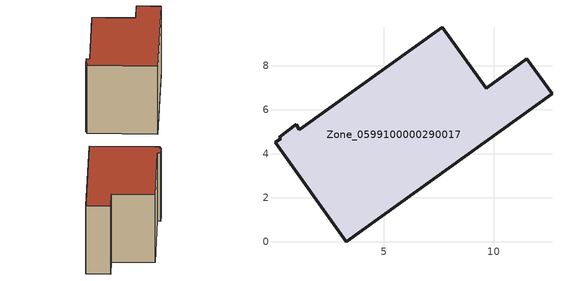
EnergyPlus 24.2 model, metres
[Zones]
Zone_0599100000290017
 floor ground (C_G): 3.29,0 0.05,4.52 0.3,4.68 0.24,4.76 1.02,5.34 1.16,5.1 7.64,9.75 9.65,6.97 11.5,8.31 12.64,6.72 z0
 wall outside (C_F): 1.16,5.1 1.02,5.34 0.24,4.76 0.3,4.68 0.05,4.52 3.29,0 12.64,6.72 11.5,8.31 9.65,6.97 7.64,9.75 1.16,5.1 z0:5.84
 roof outside (C_R): 9.65,6.97 7.64,9.75 1.16,5.1 1.02,5.34 0.24,4.76 0.3,4.68 0.05,4.52 3.29,0 12.64,6.72 11.5,8.31 z5.84
[BUILDING]
Pand.0599100000290017: North Axis=0; Terrain=City; Loads Convergence Tolerance Value=0.04; Temperature Convergence Tolerance Value=0.4; Solar Distribution=FullExterior; Maximum Number of Warmup Days=25; Minimum Number of Warmup Days=1
[Site:Location]
Rotterdam.The.Hague.AP_ZH_NLD Design_Conditions: Latitude=51.96; Longitude=4.45; Time Zone=1; Elevation=-4.5
[SITE:GROUNDTEMPERATURE:BUILDINGSURFACE]
18, 18, 18, 18, 18, 18, 18, 18, 18, 18, 18, 18
[MATERIAL] Thermal Absorptance=0.9; Solar Absorptance=0.7; Visible Absorptance=0.7
Name | Roughness | Thickness | Conductivity | Density | Specific Heat
G.TI.1975-1991 | MediumSmooth | 0.15 | 0.288461 | 540 | 1210
F.TI.1975-1991 | Rough | 0.3 | 0.230769 | 1920 | 840
R.TI.1975-1991 | MediumRough | 0.2 | 0.153846 | 1500 | 1000
[CONSTRUCTION]
C_G: G.TI.1975-1991
C_F: F.TI.1975-1991
C_R: R.TI.1975-1991
[ZONE]
Zone_0599100000290017: Type=1; Multiplier=1; Ceiling Height=Autocalculate; Volume=Autocalculate; Floor Area=autocalculate; Part of Total Floor Area=Yes
[ZONEINFILTRATION:DESIGNFLOWRATE]
Infil_Zone_0599100000290017: Zone or ZoneList or Space or SpaceList=Zone_0599100000290017; Schedule=AlwaysOn; Design Flow Rate Calculation Method=Flow/Area; Flow Rate per Floor Area=0.003; Constant Term Coefficient=1; Temperature Term Coefficient=0; Velocity Term Coefficient=0; Velocity Squared Term Coefficient=0
[HVACTEMPLATE:ZONE:IDEALLOADSAIRSYSTEM]
Zone_0599100000290017: Maximum Heating Supply Air Temperature=50; Minimum Cooling Supply Air Temperature=13; Maximum Heating Supply Air Humidity Ratio=0.0156; Minimum Cooling Supply Air Humidity Ratio=0.0077; Heating Limit=NoLimit; Cooling Limit=NoLimit; Dehumidification Control Type=ConstantSensibleHeatRatio; Cooling Sensible Heat Ratio=0.7; Dehumidification Setpoint=60; Humidification Control Type=None; Humidification Setpoint=30; Outdoor Air Method=None; Outdoor Air Flow Rate per Person=0.00944; Outdoor Air Flow Rate per Zone Floor Area=0; Outdoor Air Flow Rate per Zone=0; Demand Controlled Ventilation Type=None; Outdoor Air Economizer Type=NoEconomizer; Heat Recovery Type=None; Sensible Heat Recovery Effectiveness=0.7; Latent Heat Recovery Effectiveness=0.65
[ZONECONTROL:THERMOSTAT]
ThermostatControl_Zone_0599100000290017: Zone or ZoneList=Zone_0599100000290017; Control Type Schedule=DualSetpointControlType; Control 1=Thermostat_Zone_0599100000290017; Temperature Difference Between Cutout And Setpoint=0
[THERMOSTATSETPOINT:DUALSETPOINT]
Thermostat_Zone_0599100000290017: Heating Setpoint Temperature Schedule=HeatingSetpoint_Zone_0599100000290017; Cooling Setpoint Temperature Schedule=CoolingSetpoint_Zone_0599100000290017
[SCHEDULE:COMPACT]
HeatingSetpoint_Zone_0599100000290017: Through: 12/31, For: AllDays, Until: 24:00, 21
CoolingSetpoint_Zone_0599100000290017: Through: 12/31, For: AllDays, Until: 24:00, 24
DualSetpointControlType: Through: 12/31, For: AllDays, Until: 24:00, 4
AlwaysOn: Through: 12/31, For: AllDays, Until: 24:00, 1
